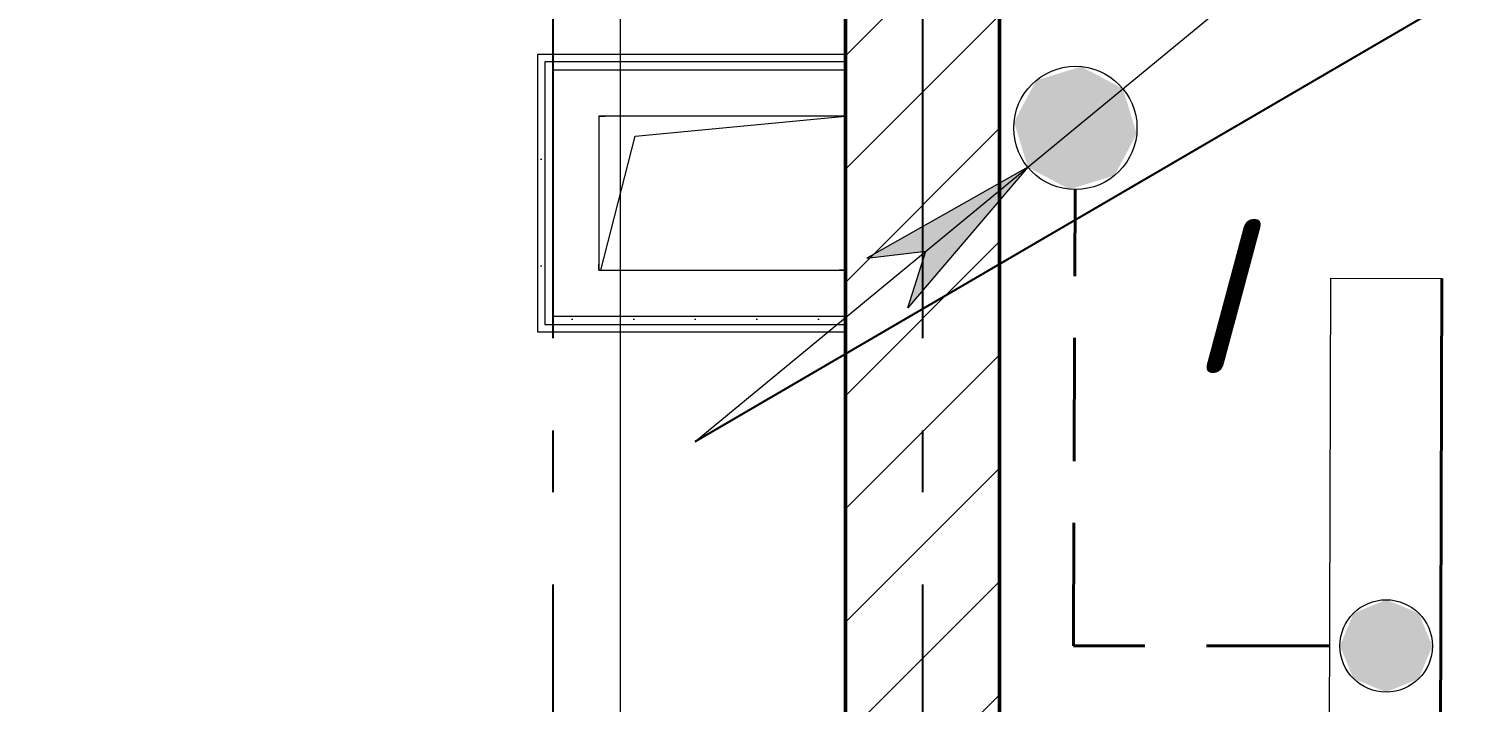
# Model space of a CAD drawing. Header units: millimetres. Extents: x 0 to 1286, y 0 to 420.
# Drawn here: x 506.68 to 529.87, y 233.67 to 244.61 of the extents above; entities that cross this region are included whole.
import ezdxf

# ---------------------------------------------------------------- set-up
doc = ezdxf.new("R2010")
doc.units = ezdxf.units.MM
for name, pattern in [('JIS_02_2.0', [3, 2, -1]), ('ГОСТ 2.303 5', [24, 20, -1.5, 1, -1.5]), ('СПКБ-0000-000-АР#003$0$Achse', [2300, 0, -800, 1500, 0])]:
    doc.linetypes.add(name, pattern=pattern)
for name, color, linetype in [('Viewport1ForCustomObjects_0', 7, 'Continuous'), ('Viewport2ForCustomObjects_0', 7, 'Continuous'), ('СПКБ-0000-000-АР#003$0$Перекрытие', 7, 'Continuous'), ('СПКБ-0000-000-АР#003$0$Перекрытие новые', 7, 'Continuous'), ('СПКБ-0000-000-АР#003$0$Стены', 7, 'Continuous'), ('Строительные оси', 7, 'Continuous'), ('ЭО_АВАРИЙНОЕ ОСВЕЩЕНИЕ', 7, 'Continuous')]:
    doc.layers.add(name, color=color, linetype=linetype)
for name, color, linetype, lineweight, true_color in [('СПКБ-0000-000-АР#003$0$Перекрытие новые_Ном._пера__161', 7, 'Continuous', 13, 0xe11606), ('СПКБ-0000-000-АР#003$0$Стены_Ном._пера__58', 7, 'Continuous', 50, 0xdf0000), ('СПКБ-0000-000-АР#003$0$Стены_Ном._пера__68', 7, 'Continuous', 20, 0xfd4435)]:
    doc.layers.add(name, color=color, linetype=linetype, lineweight=lineweight, true_color=true_color)
for name, color, linetype, lineweight in [('СПКБ-0000-000-АР#003$0$Перекрытие_Ном._пера__1', 7, 'Continuous', 13), ('СПКБ-0000-000-АР#003$0$Стены_Ном._пера__1', 7, 'Continuous', 13), ('СПКБ-0000-000-АР#003$0$Стены_Ном._пера__20', 1, 'Continuous', 20), ('СПКБ-0000-000-АР#003$0$Шахты ОВ_Ном._пера__1', 7, 'Continuous', 13)]:
    doc.layers.add(name, color=color, linetype=linetype, lineweight=lineweight)
doc.styles.add('2.5', font='isocpeui.ttf')
pattern_1 = [(0, (0, 0), (0, 173.2051), [0, -100]), (0, (50, 86.6), (0, 173.2051), [0, -100])]

# ---------------------------------------------------------------- blocks, each defined once
blk = doc.blocks.new('*E601')
at = {"layer": 'Строительные оси', "color": 3, "linetype": 'ГОСТ 2.303 5', "lineweight": 25}
for p, q in [((177.431, 258.857), (177.431, -45.143)), ((183.431, 258.857), (183.431, -45.143))]:
    blk.add_line(p, q, dxfattribs=at)
at = {"layer": 'ЭО_АВАРИЙНОЕ ОСВЕЩЕНИЕ', "color": 7, "lineweight": 0}
for p, q in [((185.914, 122.267), (192.086, 127.356)), ((179.741, 117.177), (185.914, 122.267)), ((185.142, 121.63), (182.531, 120.153)), ((185.142, 121.63), (183.194, 119.349)), ((182.531, 120.153), (183.488, 120.267)), ((183.194, 119.349), (183.488, 120.267)), ((190.024, 107.828), (190.062, 119.828)), ((190.062, 119.828), (191.862, 119.822))]:
    blk.add_line(p, q, dxfattribs=at)
at = {"layer": 'ЭО_АВАРИЙНОЕ ОСВЕЩЕНИЕ', "color": 1, "linetype": 'JIS_02_2.0', "lineweight": 40}
for p, q in [((185.884, 113.86), (185.91, 121.267)), ((190.043, 113.86), (185.884, 113.86))]:
    blk.add_line(p, q, dxfattribs=at)
at = {"layer": 'ЭО_АВАРИЙНОЕ ОСВЕЩЕНИЕ', "color": 1, "lineweight": 40}
blk.add_line((191.862, 119.822), (191.824, 107.822), dxfattribs=at)
at = {"layer": 'ЭО_АВАРИЙНОЕ ОСВЕЩЕНИЕ', "color": 7, "lineweight": 0}
for centre, radius in [((185.914, 122.267), 1), ((190.958, 113.86), 0.75)]:
    blk.add_circle(centre, radius, dxfattribs=at)
at = {"layer": 'ЭО_АВАРИЙНОЕ ОСВЕЩЕНИЕ', "color": 1, "lineweight": 40}
for points in [[(186.009, 123.262), (185.277, 123.038), (186.431, 123.038)], [(185.277, 123.038), (185.206, 122.903), (186.685, 122.903)], [(185.277, 123.038), (186.431, 123.038), (186.685, 122.903)], [(185.206, 122.903), (184.918, 122.362), (186.851, 122.362)], [(185.206, 122.903), (186.685, 122.903), (186.851, 122.362)], [(184.918, 122.362), (184.977, 122.171), (186.909, 122.171)], [(184.918, 122.362), (186.851, 122.362), (186.909, 122.171)], [(184.977, 122.171), (185.142, 121.63), (186.622, 121.63)], [(184.977, 122.171), (186.909, 122.171), (186.622, 121.63)], [(185.142, 121.63), (185.397, 121.495), (186.55, 121.495)], [(185.142, 121.63), (186.622, 121.63), (186.55, 121.495)], [(185.397, 121.495), (186.55, 121.495), (185.818, 121.271)]]:
    blk.add_solid(points, dxfattribs=at)
at = {"layer": 'ЭО_АВАРИЙНОЕ ОСВЕЩЕНИЕ', "color": 1, "lineweight": 0}
for points in [[(185.142, 121.63), (182.733, 120.267), (183.488, 120.267)], [(185.142, 121.63), (183.488, 120.267), (183.978, 120.267)], [(182.733, 120.267), (183.488, 120.267), (182.531, 120.153)], [(183.452, 120.153), (183.88, 120.153), (183.194, 119.349)], [(183.488, 120.267), (183.452, 120.153), (183.88, 120.153)], [(183.488, 120.267), (183.978, 120.267), (183.88, 120.153)], [(190.961, 114.61), (190.429, 114.392), (191.482, 114.392)], [(190.428, 114.389), (190.208, 113.862), (191.706, 113.862)], [(190.429, 114.392), (190.428, 114.389), (191.49, 114.389)], [(190.428, 114.389), (191.49, 114.389), (191.706, 113.862)], [(190.429, 114.392), (191.482, 114.392), (191.49, 114.389)], [(190.208, 113.862), (190.21, 113.858), (191.708, 113.858)], [(190.208, 113.862), (191.706, 113.862), (191.708, 113.858)], [(190.21, 113.858), (190.426, 113.331), (191.488, 113.331)], [(190.21, 113.858), (191.708, 113.858), (191.488, 113.331)], [(190.426, 113.331), (190.434, 113.328), (191.487, 113.328)], [(190.426, 113.331), (191.488, 113.331), (191.487, 113.328)], [(190.434, 113.328), (191.487, 113.328), (190.956, 113.11)]]:
    blk.add_solid(points, dxfattribs=at)
blk = doc.blocks.new('СПКБ-0000-000-АР#003$0$Перекрытие_1', base_point=(-24406.7, -2530.3))
at = {"layer": 'СПКБ-0000-000-АР#003$0$Перекрытие_Ном._пера__1', "color": 7, "linetype": 'Continuous', "lineweight": 13, "flags": 128}
blk.add_lwpolyline([(-24406.7, -2530.3), (-24406.7, 18886.6), (-23563.9, 18885.7), (-23563.9, 17144.7), (-22883.9, 17144.7), (-20992.9, 17144.7), (-20022.9, 17144.7), (-20022.9, 20246.7), (-17951.9, 20246.7), (-17956.9, 23688.1), (-17956.9, 25286.1), (17852.7, 25286.1), (17852.7, -2530.3), (5843.1, -2530.3), (243.1, -2530.3)], close=True, dxfattribs=at)
blk = doc.blocks.new('СПКБ-0000-000-АР#003$0$Перекрытие_2', base_point=(22461.7, 19187.9))
at = {"layer": 'СПКБ-0000-000-АР#003$0$Перекрытие новые_Ном._пера__161', "color": 12, "linetype": 'Continuous', "lineweight": 13, "true_color": 0xe11606, "flags": 128}
blk.add_lwpolyline([(22461.7, 19187.9), (17852.7, 19187.9), (17852.7, 3579), (22462, 3579), (22462, 4190.3), (22462, 5140.3), (22462, 7088.5), (25022.7, 7088.5), (25022.7, 9974.9), (19954.3, 9975.7), (19954.3, 12754.6), (25022.7, 12758.4), (25022.7, 15678), (22461.7, 15678), (22461.7, 17613.1), (22461.7, 18563.1)], close=True, dxfattribs=at)
blk = doc.blocks.new('СПКБ-0000-000-АР#003$0$Стена_18', base_point=(18343.1, 18686.8))
at = {"layer": 'СПКБ-0000-000-АР#003$0$Стены_Ном._пера__20', "linetype": 'Continuous', "lineweight": 20}
h = blk.add_hatch(dxfattribs=at)
h.set_pattern_fill('КИРПИЧ_ОБЫКНОВЕННЫЙ', color=1, style=0, pattern_type=2)
h.set_pattern_definition([(45, (0, 0), (-91.9239, 91.9239), [])])
h.paths.add_polyline_path([(18218.1, 4089.1), (18468.1, 4089.1), (18468.1, 13945.6), (18353.1, 13945.6), (18218.1, 13945.6)])
at = {"layer": 'СПКБ-0000-000-АР#003$0$Стены_Ном._пера__58', "color": 12, "linetype": 'Continuous', "lineweight": 50, "true_color": 0xdf0000, "flags": 128}
for points in [[(18218.1, 13945.6), (18218.1, 4089.1)], [(18468.1, 4089.1), (18468.1, 13945.6)]]:
    blk.add_lwpolyline(points, dxfattribs=at)
blk = doc.blocks.new('СПКБ-0000-000-АР#003$0$Стена_134', base_point=(17818.1, 11995.7))
at = {"layer": 'СПКБ-0000-000-АР#003$0$Стены_Ном._пера__20', "linetype": 'Continuous', "lineweight": 20}
h = blk.add_hatch(dxfattribs=at)
h.set_pattern_fill('ШТУКАТУРКА', color=1, style=0, pattern_type=2)
h.set_pattern_definition(pattern_1)
h.paths.add_polyline_path([(17718.1, 12345.7), (17718.1, 11895.7), (17730.1, 11907.7), (17730.1, 12333.7)])
h = blk.add_hatch(dxfattribs=at)
h.set_pattern_fill('ШТУКАТУРКА', color=1, style=0, pattern_type=2)
h.set_pattern_definition(pattern_1)
h.paths.add_polyline_path([(17743.1, 11920.7), (17743.1, 12320.7), (17730.1, 12333.7), (17730.1, 11907.7)])
at = {"layer": 'СПКБ-0000-000-АР#003$0$Стены_Ном._пера__1', "color": 7, "linetype": 'СПКБ-0000-000-АР#003$0$Achse', "lineweight": 13, "flags": 128}
blk.add_lwpolyline([(17818.1, 11995.7), (17818.1, 12245.7)], dxfattribs=at)
at = {"layer": 'СПКБ-0000-000-АР#003$0$Стены_Ном._пера__20', "color": 1, "linetype": 'Continuous', "lineweight": 20, "flags": 128}
blk.add_lwpolyline([(17718.1, 12345.7), (17718.1, 11895.7)], dxfattribs=at)
at = {"layer": 'СПКБ-0000-000-АР#003$0$Стены_Ном._пера__68', "color": 20, "linetype": 'Continuous', "lineweight": 20, "true_color": 0xfd4435}
for p, q in [((17730.1, 12333.7), (17730.1, 11907.7)), ((17743.1, 11920.7), (17743.1, 12320.7))]:
    blk.add_line(p, q, dxfattribs=at)
blk = doc.blocks.new('СПКБ-0000-000-АР#003$0$Стена_135', base_point=(18218.1, 12245.7))
at = {"layer": 'СПКБ-0000-000-АР#003$0$Стены_Ном._пера__20', "linetype": 'Continuous', "lineweight": 20}
h = blk.add_hatch(dxfattribs=at)
h.set_pattern_fill('ШТУКАТУРКА', color=1, style=0, pattern_type=2)
h.set_pattern_definition(pattern_1)
h.paths.add_polyline_path([(18218.1, 12345.7), (17718.1, 12345.7), (17730.1, 12333.7), (18218.1, 12333.7)])
h = blk.add_hatch(dxfattribs=at)
h.set_pattern_fill('ШТУКАТУРКА', color=1, style=0, pattern_type=2)
h.set_pattern_definition(pattern_1)
h.paths.add_polyline_path([(17743.1, 12320.7), (18218.1, 12320.7), (18218.1, 12333.7), (17730.1, 12333.7)])
at = {"layer": 'СПКБ-0000-000-АР#003$0$Стены_Ном._пера__1', "color": 7, "linetype": 'Continuous', "lineweight": 13, "flags": 128}
blk.add_lwpolyline([(18218.1, 12245.7), (18218.1, 12320.7)], dxfattribs=at)
at = {"layer": 'СПКБ-0000-000-АР#003$0$Стены_Ном._пера__1', "color": 7, "linetype": 'СПКБ-0000-000-АР#003$0$Achse', "lineweight": 13, "flags": 128}
blk.add_lwpolyline([(17818.1, 12245.7), (18218.1, 12245.7)], dxfattribs=at)
at = {"layer": 'СПКБ-0000-000-АР#003$0$Стены_Ном._пера__20', "color": 1, "linetype": 'Continuous', "lineweight": 20, "flags": 128}
for points in [[(18218.1, 12345.7), (17718.1, 12345.7)], [(18218.1, 12333.7), (18218.1, 12345.7)], [(18218.1, 12320.7), (18218.1, 12333.7)]]:
    blk.add_lwpolyline(points, dxfattribs=at)
at = {"layer": 'СПКБ-0000-000-АР#003$0$Стены_Ном._пера__68', "color": 20, "linetype": 'Continuous', "lineweight": 20, "true_color": 0xfd4435}
for p, q in [((18218.1, 12333.7), (17730.1, 12333.7)), ((17743.1, 12320.7), (18218.1, 12320.7))]:
    blk.add_line(p, q, dxfattribs=at)
blk = doc.blocks.new('СПКБ-0000-000-АР#003$0$Стена_136', base_point=(18218.1, 11995.7))
at = {"layer": 'СПКБ-0000-000-АР#003$0$Стены_Ном._пера__20', "linetype": 'Continuous', "lineweight": 20}
h = blk.add_hatch(dxfattribs=at)
h.set_pattern_fill('ШТУКАТУРКА', color=1, style=0, pattern_type=2)
h.set_pattern_definition(pattern_1)
h.paths.add_polyline_path([(18218.1, 11920.7), (17743.1, 11920.7), (17730.1, 11907.7), (18218.1, 11907.7)])
h = blk.add_hatch(dxfattribs=at)
h.set_pattern_fill('ШТУКАТУРКА', color=1, style=0, pattern_type=2)
h.set_pattern_definition(pattern_1)
h.paths.add_polyline_path([(17718.1, 11895.7), (18218.1, 11895.7), (18218.1, 11907.7), (17730.1, 11907.7)])
at = {"layer": 'СПКБ-0000-000-АР#003$0$Стены_Ном._пера__1', "color": 7, "linetype": 'СПКБ-0000-000-АР#003$0$Achse', "lineweight": 13, "flags": 128}
blk.add_lwpolyline([(18218.1, 11995.7), (17818.1, 11995.7)], dxfattribs=at)
at = {"layer": 'СПКБ-0000-000-АР#003$0$Стены_Ном._пера__1', "color": 7, "linetype": 'Continuous', "lineweight": 13, "flags": 128}
blk.add_lwpolyline([(18218.1, 11995.7), (18218.1, 11920.7)], dxfattribs=at)
at = {"layer": 'СПКБ-0000-000-АР#003$0$Стены_Ном._пера__20', "color": 1, "linetype": 'Continuous', "lineweight": 20, "flags": 128}
for points in [[(18218.1, 11920.7), (18218.1, 11907.7)], [(18218.1, 11907.7), (18218.1, 11895.7)], [(17718.1, 11895.7), (18218.1, 11895.7)]]:
    blk.add_lwpolyline(points, dxfattribs=at)
at = {"layer": 'СПКБ-0000-000-АР#003$0$Стены_Ном._пера__68', "color": 20, "linetype": 'Continuous', "lineweight": 20, "true_color": 0xfd4435}
for p, q in [((18218.1, 11920.7), (17743.1, 11920.7)), ((17730.1, 11907.7), (18218.1, 11907.7))]:
    blk.add_line(p, q, dxfattribs=at)
blk = doc.blocks.new('*E600')
at = {"layer": 'СПКБ-0000-000-АР#003$0$Шахты ОВ_Ном._пера__1', "color": 7, "linetype": 'Continuous', "lineweight": 13}
for p, q in [((424.334, 148.978), (427.749, 149.301)), ((423.779, 146.801), (424.334, 148.978))]:
    blk.add_line(p, q, dxfattribs=at)
at = {"layer": 'СПКБ-0000-000-АР#003$0$Шахты ОВ_Ном._пера__1', "color": 7, "linetype": 'Continuous', "lineweight": 13, "flags": 128}
blk.add_lwpolyline([(423.749, 146.801), (427.749, 146.801), (427.749, 149.301), (423.749, 149.301)], close=True, dxfattribs=at)
at = {"layer": 'СПКБ-0000-000-АР#003$0$Перекрытие', "color": 7, "linetype": 'Continuous', "lineweight": 13, "xscale": 0.01, "yscale": 0.01, "zscale": 0.01}
blk.add_blockref('СПКБ-0000-000-АР#003$0$Перекрытие_1', (1.5, 1.54), dxfattribs=at)
at = {"layer": 'СПКБ-0000-000-АР#003$0$Перекрытие новые', "color": 12, "linetype": 'Continuous', "lineweight": 13, "true_color": 0xe11606, "xscale": 0.01, "yscale": 0.01, "zscale": 0.01}
blk.add_blockref('СПКБ-0000-000-АР#003$0$Перекрытие_2', (470.184, 218.722), dxfattribs=at)
at = {"layer": 'СПКБ-0000-000-АР#003$0$Стены', "color": 12, "lineweight": 50, "true_color": 0xdf0000, "xscale": 0.01, "yscale": 0.01, "zscale": 0.01}
for name, p in [('СПКБ-0000-000-АР#003$0$Стена_18', (428.999, 213.711)), ('СПКБ-0000-000-АР#003$0$Стена_134', (423.749, 146.801)), ('СПКБ-0000-000-АР#003$0$Стена_135', (427.749, 149.301)), ('СПКБ-0000-000-АР#003$0$Стена_136', (427.749, 146.801))]:
    blk.add_blockref(name, p, dxfattribs=at)
blk = doc.blocks.new('CustomObjectsInViewport1_0')
at = {"layer": 'ЭО_АВАРИЙНОЕ ОСВЕЩЕНИЕ'}
blk.add_line((517.497, 237.906), (533.015, 246.959), dxfattribs=at)

msp = doc.modelspace()

# ---------------------------------------------------------------- block references
msp.add_blockref('*E600', (92.189, 93.885))
at = {"layer": 'Viewport1ForCustomObjects_0'}
msp.add_blockref('CustomObjectsInViewport1_0', (0, 0), dxfattribs=at)
at = {"layer": 'Viewport2ForCustomObjects_0'}
msp.add_blockref('*E601', (337.756, 120.729), dxfattribs=at)

# ---------------------------------------------------------------- texts
at = {"layer": 'ЭО_АВАРИЙНОЕ ОСВЕЩЕНИЕ', "insert": (525.903, 240.269), "char_height": 2.5, "attachment_point": 5, "style": '2.5'}
msp.add_mtext('I', dxfattribs=at)

doc.saveas('drawing.dxf')
